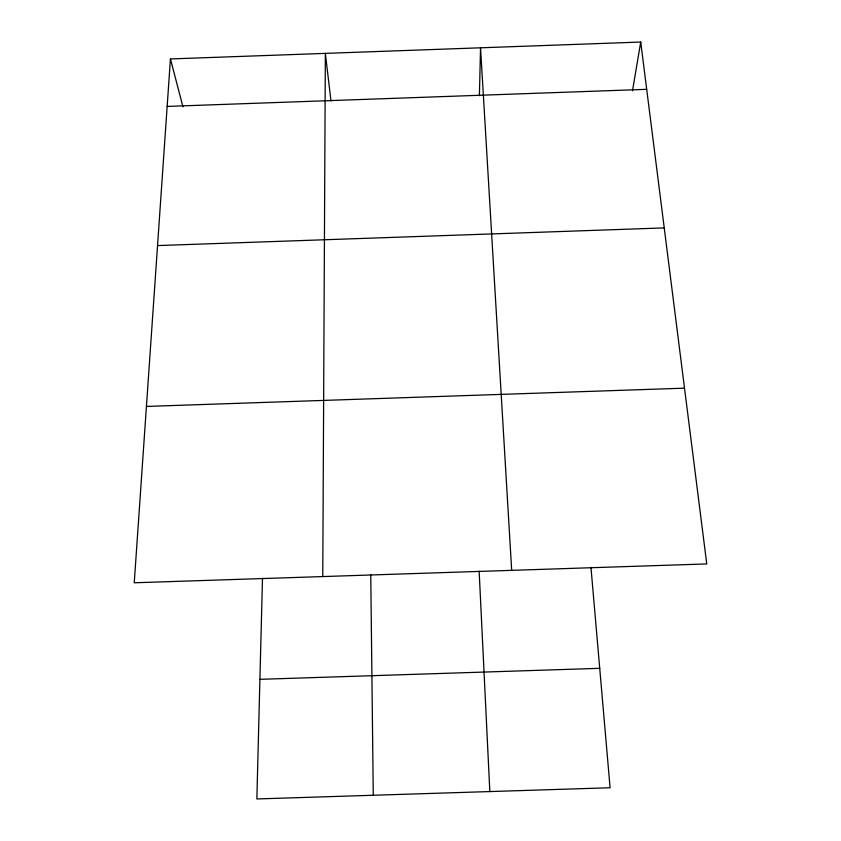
<?xml version="1.0" encoding="UTF-8"?>
<svg xmlns="http://www.w3.org/2000/svg" width="841" height="841" viewBox="0 0 841 841"><rect width="100%" height="100%" fill="white"/><g stroke="black" fill="none" stroke-linecap="round" stroke-linejoin="round"><path stroke-width="1.26" d="M322.765 576.579L325.351 53.382L330.976 100.983M479.412 95.685L480.537 47.8L511.685 570.345M262.487 578.324L256.862 798.95L610.093 787.754L590.96 567.349M170.439 58.944L134.245 582.781L706.755 563.922L640.716 42.05L170.439 58.944L182.939 106.818M632.506 90.786L640.716 42.05M167.159 106.418L646.697 89.325M157.54 245.583L664.232 227.911M146.429 406.424L684.511 388.164M259.911 679.328L599.728 668.322M479.149 571.186L489.83 791.57M370.755 574.76L373.267 795.26"/></g></svg>
